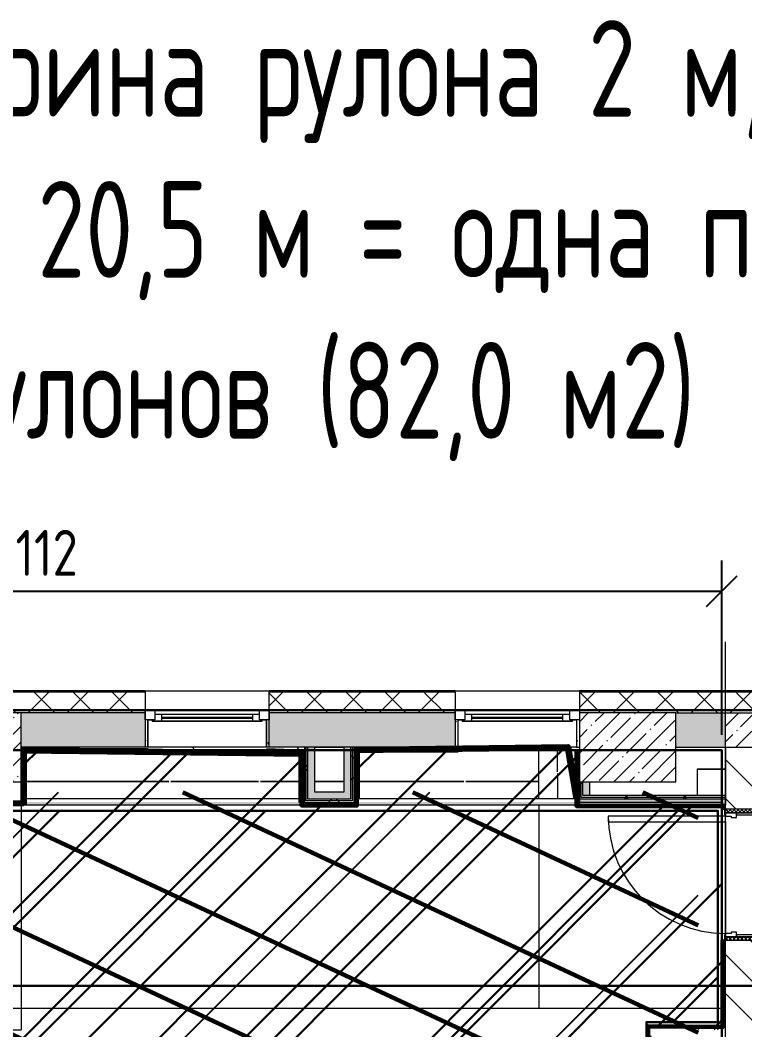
# Model space of a CAD drawing. Header units: millimetres. Extents: x -164500 to 426394, y -51911 to 102118.
# Drawn here: x 264866 to 270122, y 19100 to 26421 of the extents above; entities that cross this region are included whole.
import ezdxf
from ezdxf import colors
from ezdxf.entities.mleader import LeaderData, LeaderLine
from ezdxf.math import Vec2, Vec3

# ---------------------------------------------------------------- set-up
doc = ezdxf.new("R2010")
doc.units = ezdxf.units.MM
for name, color, linetype, lineweight in [('0) шлифовка', 5, 'Continuous', 60), ('1.4) Плинтус ПЛ-4', 6, 'Continuous', 60), ('5.1) Л-4  Линолеум спортзал', 140, 'Continuous', 30), ('5.3) Линолем обрезка', 100, 'Continuous', 30), ('7.6) НЗ Линолеум Спорт', 192, 'Continuous', 30), ('7.7) Плинтус', 222, 'Continuous', 90), ('9.1) Рулон', 30, 'Continuous', 30), ('A-DOOR-2', 7, 'Continuous', 5), ('A-DOOR-FRAM-2', 7, 'Continuous', 5), ('A-FLOR', 7, 'Continuous', 9), ('A-GLAZ', 7, 'Continuous', 9), ('A-GLAZ-1', 7, 'Continuous', 5), ('A-WALL', 7, 'Continuous', 5), ('I-WALL', 7, 'Continuous', 5), ('S-COLS', 7, 'Continuous', 9), ('S-COLS-1', 7, 'Continuous', 5), ('Оси', 7, 'Continuous', 9)]:
    doc.layers.add(name, color=color, linetype=linetype, lineweight=lineweight)
for name, color, linetype in [('2) защита вин плитк', 6, 'Continuous'), ('3.1) Наливной пол', 3, 'Continuous'), ('3.2.1) Нал-ой пол 4 вып', 3, 'Continuous')]:
    doc.layers.add(name, color=color, linetype=linetype)
doc.layers.add('A-AREA-PATT-2', color=7, linetype='Continuous', lineweight=5, true_color=0xcde0ef, transparency=1)
for name, color, linetype, lineweight, true_color in [('A-DOOR-1', 7, 'Continuous', 5, 0xc0c0c0), ('A-DOOR-FRAM-1', 7, 'Continuous', 5, 0xc0c0c0), ('A-WALL-1', 9, 'Continuous', 5, 0x808080), ('A-WALL-FNSH-1', 9, 'Continuous', 5, 0x808080)]:
    doc.layers.add(name, color=color, linetype=linetype, lineweight=lineweight, true_color=true_color)
doc.styles.get("Standard").update_dxf_attribs({"font": 'ГОСТ тип А.ttf'})
doc.styles.add('СПДС', font='ГОСТ тип А.ttf', dxfattribs={"width": 0.9})
doc.dimstyles.new('А3', dxfattribs={"dimtxt": 333, "dimasz": 222, "dimexe": 222, "dimexo": 111, "dimgap": 111, "dimtad": 1, "dimtoh": 1, "dimdec": 0, "dimrnd": 0.0015, "dimzin": 0, "dimdsep": 46, "dimtxsty": 'Standard', "dimblk": 'OBLIQUE', "dimcen": 0, "dimclrd": 7, "dimclre": 7, "dimclrt": 7, "dimadec": 0, "dimazin": 0, "dimtfac": 1, "dimtdec": 0, "dimtofl": 0, "dimtmove": 0, "dimatfit": 3, "dimfxl": 1, "dimtolj": 1, "dimtzin": 0, "dimarcsym": 0})
pattern_1 = [(45, (148772.12, -0.94), (-114.04925, 114.04925), []), (45, (148886.17, -0.94), (-114.04925, 114.04925), [201.612, -40.322, 6.706, -33.617])]
pattern_2 = [(0, (148772.123, -0.94), (243.84, 60.96), [20.117, -162.763, 20.117, -162.763, -975.36]), (0, (148772.123, -0.94), (243.84, 60.96), [-365.76, 20.117, -345.643, 20.117, -162.763, -426.72]), (0, (148772.123, -0.94), (243.84, 60.96), [-914.4, 20.117, -101.803, 20.117, -284.683]), (120, (148863.563, 29.54), (-174.71291, 180.691634), [20.117, -162.763, 20.117, -162.763, -975.36]), (120, (148863.563, 29.54), (-174.71291, 180.691634), [-365.76, 20.117, -345.643, 20.117, -162.763, -426.72]), (120, (148863.563, 29.54), (-174.71291, 180.691634), [-914.4, 20.117, -101.803, 20.117, -284.683]), (240, (148894.043, 151.46), (-69.12709, -241.651634), [20.117, -162.763, 20.117, -162.763, -975.36]), (240, (148894.043, 151.46), (-69.12709, -241.651634), [-365.76, 20.117, -345.643, 20.117, -162.763, -426.72]), (240, (148894.043, 151.46), (-69.12709, -241.651634), [-914.4, 20.117, -101.803, 20.117, -284.683])]
pattern_3 = [(45, (148772.12, -0.94), (-212.132, 212.132), []), (135, (148772.12, -0.94), (-212.132, -212.132), [])]
pattern_4 = [(45, (149298.1, 20823.3), (-1347.038, 1347.038), [])]
pattern_5 = [(45, (205553.1, 26879), (-493.914, 493.914), [])]

# ---------------------------------------------------------------- blocks, each defined once
blk = doc.blocks.new('120_Окно_СКБ_1Ст - 120_Окно_СКБ_1Ст 900х2500_h_ с форточкой-V355-Объем проектирования 2 этажа')
at = {"layer": 'A-GLAZ'}
for p, q in [((-450, -127), (-450, -57)), ((-450, -57), (-380, -57)), ((-380, -57), (-380, -127)), ((380, -127), (380, -57)), ((380, -57), (450, -57)), ((450, -57), (450, -127)), ((-380, -127), (-450, -127)), ((-380, -127), (-400, -127)), ((-400, -127), (-400, -137)), ((-400, -137), (400, -137)), ((400, -137), (-400, -137)), ((380, -87), (-380, -87)), ((-380, -87), (-380, -127)), ((-330, -137), (-330, -87)), ((330, -137), (330, -87)), ((380, -127), (380, -87)), ((450, -127), (380, -127)), ((400, -127), (380, -127)), ((400, -137), (400, -127))]:
    blk.add_line(p, q, dxfattribs=at)
at = {"layer": 'A-GLAZ-1'}
for p, q in [((450, -57), (-450, -57)), ((-430, -127), (-400, -127)), ((-330, -107), (330, -107)), ((330, -117), (-330, -117)), ((400, -127), (430, -127))]:
    blk.add_line(p, q, dxfattribs=at)
blk = doc.blocks.new('BSC_Колонна _Прямоугольная - 700х500-23282984-Объем проектирования 2 этажа')
at = {"layer": 'S-COLS-1'}
h = blk.add_hatch(dxfattribs=at)
h.set_pattern_fill('FP_134', color=256, style=0, pattern_type=2)
h.set_pattern_definition([(45, (-120500, -21150), (-114.04925, 114.04925), []), (45, (-120385.95, -21150), (-114.04925, 114.04925), [201.613, -40.323, 6.706, -33.617])])
h.paths.add_polyline_path([(-349.8, -250), (350, -250), (350, 250), (-350, 250), (-350, -250)])
for p, q in [((350, 250), (-350, 250)), ((-350, 250), (-350, -250)), ((350, -250), (350, 250)), ((-350, -250), (350, -250))]:
    blk.add_line(p, q, dxfattribs=at)
blk = doc.blocks.new('BSC_Колонна _Прямоугольная - 500х500-23282985-Объем проектирования 2 этажа')
at = {"layer": 'S-COLS-1'}
h = blk.add_hatch(dxfattribs=at)
h.set_pattern_fill('FP_206', color=256, style=0, pattern_type=2)
h.set_pattern_definition([(45, (-115850.45, -21150), (-114.04925, 114.04925), []), (45, (-115736.4, -21150), (-114.04925, 114.04925), [201.613, -40.323, 6.706, -33.617])])
h.paths.add_polyline_path([(-100.9, -250), (250, -250), (250, 250), (-250, 250), (-250, -250)])
for p, q in [((250, 250), (-250, 250)), ((-250, 250), (-250, -250)), ((250, -250), (250, 250)), ((-250, -250), (250, -250))]:
    blk.add_line(p, q, dxfattribs=at)
blk = doc.blocks.new('_Oblique')
at = {"color": 0, "linetype": 'ByBlock', "lineweight": -2}
blk.add_line((-0.5, -0.5), (0.5, 0.5), dxfattribs=at)
blk = doc.blocks.new('*D1713')
at = {"layer": '5.3) Линолем обрезка', "color": 7, "lineweight": -2, "transparency": 16777216}
for p, q in [((259843.1, 21239.1), (259843.1, 22503.2)), ((269955.1, 21239.1), (269955.1, 22503.2)), ((259843.1, 22281.2), (269955.1, 22281.2))]:
    blk.add_line(p, q, dxfattribs=at)
at = {"layer": 'Defpoints', "color": 0, "transparency": 16777216}
for p in [(269955.1, 22281.2), (259843.1, 21128.1), (269955.1, 21128.1)]:
    blk.add_point(p, dxfattribs=at)
at = {"layer": '5.3) Линолем обрезка', "color": 7, "lineweight": -2, "transparency": 16777216, "xscale": 222, "yscale": 222, "zscale": 222, "rotation": 180}
blk.add_blockref('_Oblique', (259843.1, 22281.2), dxfattribs=at)
at = {"layer": '5.3) Линолем обрезка', "color": 7, "lineweight": -2, "transparency": 16777216, "xscale": 222, "yscale": 222, "zscale": 222}
blk.add_blockref('_Oblique', (269955.1, 22281.2), dxfattribs=at)
at = {"layer": '5.3) Линолем обрезка', "color": 7, "transparency": 16777216, "insert": (264899.1, 22558.7), "char_height": 333, "attachment_point": 5}
blk.add_mtext('\\A1;10112', dxfattribs=at)
blk = doc.blocks.new('*D1714')
at = {"layer": '5.3) Линолем обрезка', "color": 7, "lineweight": -2, "transparency": 16777216}
for p, q in [((269844.1, 21128.1), (258391.2, 21128.1)), ((258613.2, 13418.1), (258613.2, 21128.1)), ((269844.1, 13418.1), (258391.2, 13418.1))]:
    blk.add_line(p, q, dxfattribs=at)
at = {"layer": 'Defpoints', "color": 0, "transparency": 16777216}
for p in [(258613.2, 21128.1), (269955.1, 21128.1), (269955.1, 13418.1)]:
    blk.add_point(p, dxfattribs=at)
at = {"layer": '5.3) Линолем обрезка', "color": 7, "lineweight": -2, "transparency": 16777216, "xscale": 222, "yscale": 222, "zscale": 222}
for p, rotation in [((258613.2, 21128.1), 90), ((258613.2, 13418.1), 270)]:
    blk.add_blockref('_Oblique', p, dxfattribs=dict(at, rotation=rotation))
at = {"layer": '5.3) Линолем обрезка', "color": 7, "transparency": 16777216, "insert": (258335.7, 17273.1), "char_height": 333, "attachment_point": 5, "rotation": 90}
blk.add_mtext('\\A1;7710', dxfattribs=at)

msp = doc.modelspace()

# ---------------------------------------------------------------- hatches: boundary and pattern name
at = {"layer": '0) шлифовка', "true_color": 0x2776bb}
h = msp.add_hatch(dxfattribs=at)
h.set_pattern_fill('ANSI31', color=152, scale=222, angle=110)
h.set_pattern_definition([(155, (149298.1, 20823.34), (-297.8825, -638.811), [])])
h.paths.add_polyline_path([(269784.036, 20823.34), (259815.67, 20823.34), (259815.67, 13755.828), (269784.036, 13755.828)])
at = {"layer": '2) защита вин плитк'}
h = msp.add_hatch(dxfattribs=at)
h.set_pattern_fill('ANSI31', color=256, scale=600)
h.set_pattern_definition(pattern_4)
h.paths.add_polyline_path([(269784.036, 20823.34), (259815.67, 20823.34), (259815.67, 13755.828), (269784.036, 13755.828)])
h = msp.add_hatch(dxfattribs=at)
h.set_pattern_fill('ANSI31', color=256, scale=600)
h.set_pattern_definition(pattern_4)
h.paths.add_polyline_path([(269784.036, 20823.34), (259815.67, 20823.34), (259815.67, 13755.828), (269784.036, 13755.828)])
at = {"layer": '3.1) Наливной пол'}
h = msp.add_hatch(dxfattribs=at)
h.set_pattern_fill('ANSI31', color=256, scale=600)
h.set_pattern_definition(pattern_4)
h.paths.add_polyline_path([(269784.036, 20823.34), (259815.67, 20823.34), (259815.67, 13755.828), (269784.036, 13755.828)])
at = {"layer": '3.2.1) Нал-ой пол 4 вып'}
h = msp.add_hatch(dxfattribs=at)
h.set_pattern_fill('ANSI31', color=256, scale=600)
h.set_pattern_definition(pattern_4)
h.paths.add_polyline_path([(269784.036, 20823.34), (259815.67, 20823.34), (259815.67, 13755.828), (269784.036, 13755.828)])
at = {"layer": '5.1) Л-4  Линолеум спортзал'}
h = msp.add_hatch(dxfattribs=at)
h.set_pattern_fill('ANSI31', color=256, scale=300)
h.set_pattern_definition([(45, (149298.1, 10739.2), (-673.519, 673.519), [])])
h.paths.add_polyline_path([(269961.123, 20723.059), (268901.34, 20723.059), (268902.34, 21128.059), (267308.621, 21128.059), (267308.621, 20727.059), (266907.621, 20728.059), (266906.621, 21128.059), (264893.572, 21128.059), (264893.572, 20728.092), (264121.572, 20727.092), (264121.572, 21128.059), (259843.123, 21128.059), (259850.963, 13558.575), (264351.123, 13558.575), (264351.123, 14100.059), (266072.572, 14100.059), (266073.572, 13620.059), (269681.123, 13620.059), (269681.123, 13919.059), (269961.123, 13920.059), (269961.123, 18579.059), (269431.735, 18578.059), (269431.735, 19120.059), (269961.123, 19120.059)])
at = {"layer": '5.3) Линолем обрезка', "transparency": 33554646}
h = msp.add_hatch(dxfattribs=at)
h.set_pattern_fill('ANSI31', color=5, scale=220)
h.set_pattern_definition(pattern_5)
h.paths.add_polyline_path([(264121.572, 21062.559), (264122.329, 21128.059), (259843.123, 21128.059), (259843.123, 20777.076), (264121.572, 20777.076)])
h.paths.add_polyline_path([(266906.621, 21128.059), (264893.572, 21128.059), (264893.572, 20778.092), (266906.621, 20778.092)])
h.paths.add_polyline_path([(268901.34, 21128.059), (267308.621, 21128.059), (267308.621, 20778.059), (268901.34, 20778.059)])
h.paths.add_polyline_path([(268901.34, 20778.059), (267308.621, 20778.059), (267308.621, 20728.059), (268901.34, 20728.059)])
h.paths.add_polyline_path([(266906.621, 20778.092), (264893.572, 20778.092), (264893.572, 20728.092), (266906.621, 20728.092)])
h.paths.add_polyline_path([(264121.572, 20777.076), (259843.123, 20777.076), (259843.123, 20727.076), (264121.572, 20727.076)])
h.paths.add_polyline_path([(269955.123, 20723.059), (268901.34, 20723.059), (268901.34, 20728.059), (267308.621, 20728.059), (267308.621, 20727.059), (266906.621, 20727.059), (264893.572, 20728.092), (264893.572, 20727.092), (264121.572, 20727.092), (259843.123, 20727.076), (259843.123, 19418.059), (269955.123, 19418.059)])
h = msp.add_hatch(dxfattribs=at)
h.set_pattern_fill('ANSI31', color=5, scale=220)
h.set_pattern_definition(pattern_5)
h.paths.add_polyline_path([(269955.123, 18578.059), (269431.735, 18578.059), (269431.735, 19099.059), (269431.735, 19120.059), (269452.735, 19120.059), (269955.123, 19120.059), (269955.123, 19418.059), (259843.123, 19418.059), (259843.123, 17418.059), (269955.123, 17418.059)])
at = {"layer": '7.6) НЗ Линолеум Спорт'}
h = msp.add_hatch(dxfattribs=at)
h.set_pattern_fill('ANSI31', color=256, scale=333)
h.set_pattern_definition([(45, (205553.1, 26879), (-747.606, 747.606), [])])
h.paths.add_polyline_path([(264351.123, 13561.63), (264351.123, 14099.059), (266095.095, 14099.059), (266095.095, 13638.821), (267667.258, 13638.821), (267667.258, 13479.636), (269010.881, 13479.636), (269010.881, 13629.038), (269664.894, 13629.038), (269664.894, 13924.557), (269955.453, 13924.557), (269955.453, 18546.824), (269408.049, 18546.824), (269408.049, 19155.967), (269926.695, 19155.967), (269926.695, 20688.095), (259866.137, 20688.095), (259866.137, 13456.297), (261292.406, 13456.297), (261292.406, 13561.63)])
at = {"layer": 'A-AREA-PATT-2'}
h = msp.add_hatch(color=256, dxfattribs=at)
h.paths.add_polyline_path([(260908.033, 20727.076), (264122.072, 20728.092), (264122.072, 20752.076), (259843.123, 20751.338), (259843.123, 20727.076), (260546.666, 20727.076)])
h.paths.add_polyline_path([(268135.377, 20728.059), (268901.84, 20729.059), (268901.84, 20753.059), (267308.621, 20753.051), (267308.925, 20728.059), (267892.361, 20728.059)])
h.paths.add_polyline_path([(266880.331, 20728.092), (266907.121, 20729.063), (266907.121, 20753.092), (264893.072, 20752.131), (264893.072, 20728.092), (266689.908, 20728.092)])
at = {"layer": 'A-DOOR-2'}
h = msp.add_hatch(dxfattribs=at)
h.set_pattern_fill('FP_33', color=256, angle=90, style=0, pattern_type=2)
h.set_pattern_definition([(225, (269917.438, 22037.97), (14.14214, -14.14214), []), (315, (269917.438, 22037.97), (14.14214, 14.14214), [])])
h.paths.add_polyline_path([(269982.123, 20674.059), (270182.123, 20674.059), (270182.123, 20699.059), (269982.123, 20699.059)])
at = {"layer": 'A-DOOR-FRAM-2'}
h = msp.add_hatch(dxfattribs=at)
h.set_pattern_fill('FP_34', color=256, angle=90, style=0, pattern_type=2)
h.set_pattern_definition([(135, (269917.438, 19915.175), (-14.1421, -14.1421), []), (225, (269917.438, 19915.175), (14.1421, -14.1421), [])])
h.paths.add_polyline_path([(270182.123, 19749.059), (270181.328, 19774.059), (269982.123, 19774.059), (269982.123, 19749.059)])
at = {"layer": 'A-WALL'}
h = msp.add_hatch(dxfattribs=at)
h.set_pattern_fill('FP_24', color=256, style=0, pattern_type=2)
h.set_pattern_definition([(45, (148772.12, -0.94), (-141.42136, 141.42136), []), (135, (148772.12, -0.94), (-141.42136, -141.42136), [])])
h.paths.add_polyline_path([(259122.123, 21399.059), (260022.123, 21399.059), (260022.123, 21549.059), (258722.572, 21549.059), (258722.572, 21399.059)])
h.paths.add_polyline_path([(254322.34, 21399.059), (255622.572, 21399.059), (255622.572, 21549.059), (254322.34, 21549.059)])
h.paths.add_polyline_path([(257822.572, 21399.059), (257822.572, 21549.059), (256522.572, 21549.059), (256522.572, 21399.059), (257294.361, 21399.059)])
h.paths.add_polyline_path([(252022.34, 21399.059), (252022.34, 21549.059), (250822.123, 21549.059), (250822.123, 21399.059)])
h.paths.add_polyline_path([(249847.123, 21399.059), (249922.123, 21399.059), (249922.123, 21549.059), (245382.123, 21549.059), (245382.123, 21399.059), (249637.123, 21399.059)])
h.paths.add_polyline_path([(242082.123, 21399.059), (242082.123, 21549.059), (241832.123, 21549.059), (241832.123, 21399.059)])
h.paths.add_polyline_path([(266689.908, 21399.059), (268022.34, 21399.059), (268022.34, 21549.059), (266672.572, 21549.059), (266672.572, 21399.059)])
h.paths.add_polyline_path([(264521.705, 21399.059), (265772.572, 21399.059), (265772.572, 21549.059), (264372.572, 21549.059), (264372.572, 21399.059)])
h.paths.add_polyline_path([(260922.123, 21399.059), (262072.572, 21399.059), (262072.572, 21549.059), (260922.123, 21549.059)])
h.paths.add_polyline_path([(273602.123, 21399.059), (274002.123, 21399.059), (274002.123, 21549.059), (268922.34, 21549.059), (268922.34, 21399.059), (272471.783, 21399.059)])
at = {"layer": 'I-WALL'}
h = msp.add_hatch(dxfattribs=at)
h.set_pattern_fill('FP_1', color=256, style=0, pattern_type=2)
h.set_pattern_definition(pattern_1)
h.paths.add_polyline_path([(259122.123, 21149.059), (259122.123, 21399.059), (258722.572, 21399.059), (258722.572, 21149.059), (259117.239, 21149.059)])
h.paths.add_polyline_path([(257294.361, 21149.059), (257822.572, 21149.059), (257822.572, 21399.059), (256522.572, 21399.059), (256522.572, 21149.059), (257242.123, 21149.059)])
h.paths.add_polyline_path([(249344.283, 21149.059), (249352.123, 21149.059), (249352.123, 21399.059), (249332.123, 21399.059), (249332.123, 21149.059)])
h.paths.add_polyline_path([(269982.123, 21149.059), (269982.123, 21399.059), (269622.123, 21399.059), (269622.123, 21149.059)])
h.paths.add_polyline_path([(249572.123, 21149.059), (249922.123, 21149.059), (249922.123, 21399.059), (249572.123, 21399.059), (249572.123, 21390.746)])
h.paths.add_polyline_path([(268022.34, 21149.059), (268022.34, 21399.059), (266672.572, 21399.059), (266672.572, 21149.059), (267412.642, 21149.059)])
h.paths.add_polyline_path([(265772.572, 21149.059), (265772.572, 21399.059), (264872.572, 21399.059), (264872.572, 21149.059), (265244.439, 21149.059)])
h.paths.add_polyline_path([(252022.34, 21149.059), (252022.34, 21399.059), (250822.123, 21399.059), (250822.123, 21149.059)])
h.paths.add_polyline_path([(260922.123, 21149.059), (262072.572, 21149.059), (262072.572, 21399.059), (260922.123, 21399.059)])
h.paths.add_polyline_path([(254822.123, 21149.059), (255622.572, 21149.059), (255622.572, 21399.059), (254822.123, 21399.059)])
h.paths.add_polyline_path([(259822.123, 21149.059), (260022.123, 21149.059), (260022.123, 21399.059), (259822.123, 21399.059), (259822.123, 21274.059)])
h = msp.add_hatch(dxfattribs=at)
h.set_pattern_fill('FP_1', color=256, style=0, pattern_type=2)
h.set_pattern_definition(pattern_1)
h.paths.add_polyline_path([(273602.123, 21149.059), (273602.123, 21399.059), (269982.123, 21399.059), (269982.123, 21149.059), (273582.123, 21149.059)])
h = msp.add_hatch(dxfattribs=at)
h.set_pattern_fill('FP_191', color=256, style=0, pattern_type=2)
h.set_pattern_definition(pattern_2)
h.paths.add_polyline_path([(265772.572, 21149.059), (265792.572, 21149.059), (265792.572, 21347.059), (265772.572, 21347.059), (265772.572, 21337.059)])
h = msp.add_hatch(dxfattribs=at)
h.set_pattern_fill('FP_191', color=256, style=0, pattern_type=2)
h.set_pattern_definition(pattern_2)
h.paths.add_polyline_path([(266672.572, 21149.059), (266672.572, 21347.059), (266652.572, 21347.059), (266652.572, 21149.059)])
h = msp.add_hatch(dxfattribs=at)
h.set_pattern_fill('FP_191', color=256, style=0, pattern_type=2)
h.set_pattern_definition(pattern_2)
h.paths.add_polyline_path([(268022.34, 21149.059), (268042.34, 21149.059), (268042.34, 21347.059), (268022.34, 21347.059), (268022.34, 21337.059)])
h = msp.add_hatch(dxfattribs=at)
h.set_pattern_fill('FP_191', color=256, style=0, pattern_type=2)
h.set_pattern_definition(pattern_2)
h.paths.add_polyline_path([(268922.123, 21149.059), (268922.123, 21347.059), (268902.34, 21347.059), (268902.34, 21149.059)])
h = msp.add_hatch(dxfattribs=at)
h.set_pattern_fill('FP_191', color=256, style=0, pattern_type=2)
h.set_pattern_definition(pattern_2)
h.paths.add_polyline_path([(266582.123, 21129.059), (266927.621, 21129.059), (266927.621, 21149.059), (264872.572, 21149.059), (264893.572, 21129.059), (266444.918, 21129.059)])
h.paths.add_polyline_path([(264892.572, 21129.059), (264872.572, 21149.059), (264872.572, 21129.059)])
h = msp.add_hatch(dxfattribs=at)
h.set_pattern_fill('FP_191', color=256, style=0, pattern_type=2)
h.set_pattern_definition(pattern_2)
h.paths.add_polyline_path([(264872.572, 20728.092), (264892.572, 20729.059), (264892.572, 21129.059), (264872.572, 21129.059), (264872.572, 20729.059)])
h = msp.add_hatch(dxfattribs=at)
h.set_pattern_fill('FP_191', color=256, style=0, pattern_type=2)
h.set_pattern_definition(pattern_2)
h.paths.add_polyline_path([(266927.621, 20728.059), (266927.621, 21129.059), (266907.621, 21129.059), (266908.807, 20728.059)])
h = msp.add_hatch(dxfattribs=at)
h.set_pattern_fill('FP_192', color=256, style=0, pattern_type=2)
h.set_pattern_definition(pattern_3)
h.paths.add_polyline_path([(266927.621, 20748.059), (266940.121, 20748.059), (266940.121, 21149.059), (266927.621, 21149.059), (266927.621, 20778.092)])
h = msp.add_hatch(dxfattribs=at)
h.set_pattern_fill('FP_192', color=256, style=0, pattern_type=2)
h.set_pattern_definition(pattern_3)
h.paths.add_polyline_path([(266952.621, 20760.559), (266951.689, 21149.059), (266940.121, 21149.059), (266940.121, 20760.559)])
for points in [[(267002.621, 20773.059), (267002.621, 21149.059), (266952.621, 21148.428), (266952.621, 20773.059)], [(267262.621, 20823.059), (267262.621, 21149.059), (267212.621, 21149.059), (267213.837, 20823.059)], [(268997.123, 20798.059), (268997.123, 20899.059), (268947.123, 20899.059), (268947.123, 20798.059)], [(267262.621, 20773.059), (267262.621, 20823.059), (267002.621, 20823.059), (267002.621, 20773.059), (267250.256, 20773.059)], [(269824.535, 20723.059), (269974.123, 20724.019), (269974.123, 20729.059), (269982.123, 20729.059), (269982.123, 20773.059), (268922.123, 20773.059), (268922.34, 20723.059), (269780.123, 20723.059)]]:
    msp.add_hatch(color=256, dxfattribs=at).paths.add_polyline_path(points)
h = msp.add_hatch(dxfattribs=at)
h.set_pattern_fill('FP_192', color=256, style=0, pattern_type=2)
h.set_pattern_definition(pattern_3)
h.paths.add_polyline_path([(267263.722, 20773.059), (267275.121, 20773.66), (267275.121, 21149.059), (267262.621, 21149.059), (267262.621, 20773.059)])
h = msp.add_hatch(dxfattribs=at)
h.set_pattern_fill('FP_192', color=256, style=0, pattern_type=2)
h.set_pattern_definition(pattern_3)
h.paths.add_polyline_path([(267275.121, 20760.559), (267287.621, 20760.559), (267287.621, 21149.059), (267275.121, 21149.059), (267275.121, 20761.633)])
h = msp.add_hatch(dxfattribs=at)
h.set_pattern_fill('FP_191', color=256, style=0, pattern_type=2)
h.set_pattern_definition(pattern_2)
h.paths.add_polyline_path([(268690.143, 21129.059), (268902.34, 21129.059), (268902.34, 21149.059), (267287.621, 21149.059), (267287.621, 21129.059), (268627.123, 21129.059)])
h = msp.add_hatch(dxfattribs=at)
h.set_pattern_fill('FP_191', color=256, style=0, pattern_type=2)
h.set_pattern_definition(pattern_2)
h.paths.add_polyline_path([(267307.621, 20748.059), (267307.621, 21129.059), (267287.621, 21129.059), (267288.665, 20748.059)])
h = msp.add_hatch(dxfattribs=at)
h.set_pattern_fill('FP_191', color=256, style=0, pattern_type=2)
h.set_pattern_definition(pattern_2)
h.paths.add_polyline_path([(268922.34, 20798.059), (268922.123, 21149.059), (268902.34, 21149.059), (268902.34, 20798.059), (268922.123, 20798.059)])
h = msp.add_hatch(dxfattribs=at)
h.set_pattern_fill('FP_23', color=256, style=0, pattern_type=2)
h.set_pattern_definition([(135, (148772.12, -0.94), (-141.42136, -141.42136), [])])
h.paths.add_polyline_path([(270182.123, 19099.059), (270182.123, 19749.059), (269982.123, 19749.059), (269982.123, 19099.059)])
h.paths.add_polyline_path([(269982.123, 20699.059), (270182.123, 20699.059), (270182.123, 21149.059), (269982.123, 21149.059), (269982.123, 20722.048)])
h = msp.add_hatch(dxfattribs=at)
h.set_pattern_fill('FP_192', color=256, style=0, pattern_type=2)
h.set_pattern_definition(pattern_3)
h.paths.add_polyline_path([(268922.123, 20785.559), (268934.623, 20785.559), (268934.501, 20899.059), (268922.34, 20899.059), (268922.123, 20798.059)])
h = msp.add_hatch(dxfattribs=at)
h.set_pattern_fill('FP_192', color=256, style=0, pattern_type=2)
h.set_pattern_definition(pattern_3)
h.paths.add_polyline_path([(268947.123, 20798.059), (268947.123, 20899.059), (268934.623, 20899.059), (268934.623, 20798.059)])
h = msp.add_hatch(dxfattribs=at)
h.set_pattern_fill('FP_192', color=256, style=0, pattern_type=2)
h.set_pattern_definition(pattern_3)
h.paths.add_polyline_path([(269670.327, 20785.559), (269982.123, 20785.559), (269982.123, 20798.059), (268934.623, 20798.059), (268934.623, 20785.559), (269580.845, 20785.559)])
h = msp.add_hatch(dxfattribs=at)
h.set_pattern_fill('FP_191', color=256, style=0, pattern_type=2)
h.set_pattern_definition(pattern_2)
h.paths.add_polyline_path([(267307.621, 20728.059), (267307.621, 20748.059), (266927.621, 20748.059), (266927.621, 20728.059), (267303.777, 20728.059)])
h = msp.add_hatch(dxfattribs=at)
h.set_pattern_fill('FP_192', color=256, style=0, pattern_type=2)
h.set_pattern_definition(pattern_3)
h.paths.add_polyline_path([(267282.85, 20748.059), (267287.621, 20749.105), (267287.621, 20760.559), (266940.121, 20760.559), (266940.121, 20748.059), (267262.621, 20748.059)])
h = msp.add_hatch(dxfattribs=at)
h.set_pattern_fill('FP_192', color=256, style=0, pattern_type=2)
h.set_pattern_definition(pattern_3)
h.paths.add_polyline_path([(267002.621, 20760.559), (267275.121, 20761.633), (267275.121, 20773.059), (266952.621, 20773.059), (266952.621, 20760.559)])
h = msp.add_hatch(dxfattribs=at)
h.set_pattern_fill('FP_192', color=256, style=0, pattern_type=2)
h.set_pattern_definition(pattern_3)
h.paths.add_polyline_path([(269701.168, 20773.059), (269982.123, 20773.059), (269982.123, 20785.559), (268922.123, 20785.559), (268922.34, 20773.059), (269580.845, 20773.059)])
h = msp.add_hatch(dxfattribs=at)
h.set_pattern_fill('FP_191', color=256, style=0, pattern_type=2)
h.set_pattern_definition(pattern_2)
h.paths.add_polyline_path([(269962.123, 19119.059), (269982.123, 19119.059), (269982.123, 19719.059), (269974.123, 19719.059), (269974.123, 19749.059), (269962.123, 19749.059), (269962.123, 19121.01)])
h.paths.add_polyline_path([(269974.123, 20699.059), (269974.123, 20723.059), (269962.123, 20723.01), (269962.123, 20699.059), (269974.004, 20699.059)])
h = msp.add_hatch(dxfattribs=at)
h.set_pattern_fill('FP_191', color=256, style=0, pattern_type=2)
h.set_pattern_definition(pattern_2)
h.paths.add_polyline_path([(269432.735, 18599.059), (269452.735, 18599.059), (269452.735, 19119.059), (269431.735, 19117.723), (269432.735, 18599.844)])
h = msp.add_hatch(dxfattribs=at)
h.set_pattern_fill('FP_191', color=256, style=0, pattern_type=2)
h.set_pattern_definition(pattern_2)
h.paths.add_polyline_path([(269580.845, 19099.059), (269982.123, 19099.059), (269961.123, 19119.059), (269452.735, 19119.059), (269452.735, 19099.059)])
h.paths.add_polyline_path([(269982.123, 19099.059), (269981.684, 19119.059), (269962.123, 19119.059)])

# ---------------------------------------------------------------- linework, layer by layer
at = {"layer": '1.4) Плинтус ПЛ-4'}
for points in [[(264372.572, 21149.059), (264122.572, 21149.059), (264122.572, 20748.092), (264892.572, 20748.092), (264892.572, 21128.059), (265793.572, 21128.059)], [(266652.572, 21128.059), (266907.621, 21117.77), (266907.621, 20728.092), (267308.621, 20727.059), (267308.621, 21128.059), (268043.34, 21128.059)], [(268902.34, 21128.059), (268902.34, 20723.059), (269982.123, 20723.059)], [(269961.123, 19749.059), (269961.123, 19120.059), (269419.77, 19123.506), (269414.947, 18579.059), (269961.123, 18578.059), (269961.123, 13920.059), (269682.123, 13919.059), (269682.123, 13619.059), (269052.123, 13620.059)]]:
    msp.add_lwpolyline(points, dxfattribs=at)
at = {"layer": '5.3) Линолем обрезка'}
for points in [[(259843.123, 19418.059), (280343.123, 19418.059), (280343.123, 21418.059), (259843.123, 21418.059)], [(259843.123, 19418.059), (280343.123, 19418.059), (280343.123, 21418.059), (259843.123, 21418.059)], [(259843.123, 17418.059), (280343.123, 17418.059), (280343.123, 19418.059), (259843.123, 19418.059)]]:
    msp.add_lwpolyline(points, close=True, dxfattribs=at)
at = {"layer": '5.3) Линолем обрезка', "color": 30, "true_color": 0xf26722}
msp.add_lwpolyline([(259843.123, 21128.059), (269955.123, 21128.059), (269955.123, 13418.059), (259843.123, 13418.059)], close=True, dxfattribs=at)
at = {"layer": '7.6) НЗ Линолеум Спорт'}
msp.add_lwpolyline([(264351.123, 13561.63), (264351.123, 14099.059), (266095.095, 14099.059), (266095.095, 13638.821), (267667.258, 13638.821), (267667.258, 13479.636), (269010.881, 13479.636), (269010.881, 13629.038), (269664.894, 13629.038), (269664.894, 13924.557), (269955.453, 13924.557), (269955.453, 18546.824), (269408.049, 18546.824), (269408.049, 19155.967), (269926.695, 19155.967), (269926.695, 20688.095), (259866.137, 20688.095), (259866.137, 13456.297), (261292.406, 13456.297), (261292.406, 13561.63), (264351.123, 13561.63)], dxfattribs=at)
at = {"layer": '7.7) Плинтус'}
for points in [[(264893.572, 20728.092), (264893.572, 21128.059), (266907.621, 21104.599), (266907.621, 20748.059)], [(267308.621, 20778.059), (267307.621, 21129.059), (268838.094, 21149.059), (268902.34, 20778.059)]]:
    msp.add_lwpolyline(points, dxfattribs=at)
at = {"layer": 'A-DOOR-1'}
for p, q in [((269132.123, 20649.059), (269132.123, 20609.059)), ((269982.123, 20649.059), (269132.123, 20649.059)), ((269982.123, 20609.059), (269982.123, 20649.059)), ((269132.123, 20609.059), (269982.123, 20609.059))]:
    msp.add_line(p, q, dxfattribs=at)
msp.add_arc((269982.123, 20649.059), 850, 180, 270, dxfattribs=at)
at = {"layer": 'A-DOOR-FRAM-1'}
for p, q in [((269982.123, 20729.059), (269974.123, 20729.059)), ((269974.123, 20729.059), (269974.123, 20659.059)), ((269982.123, 20659.059), (269982.123, 20729.059)), ((269974.123, 20659.059), (269982.123, 20659.059)), ((270182.123, 20699.059), (269982.123, 20699.059)), ((269982.123, 20699.059), (269982.123, 20674.059)), ((270062.123, 20674.059), (269982.123, 20674.059)), ((269982.123, 20674.059), (269982.123, 20649.059)), ((269982.123, 20674.059), (270182.123, 20674.059)), ((269983.123, 20674.059), (269982.123, 20674.059)), ((269982.123, 20674.059), (269982.123, 20659.059)), ((269982.123, 20659.059), (269983.123, 20659.059)), ((269982.123, 20649.059), (270022.123, 20649.059)), ((269983.123, 20659.059), (269983.123, 20674.059)), ((270022.123, 20649.059), (270022.123, 20639.059)), ((270062.123, 20639.059), (270062.123, 20674.059)), ((270182.123, 20674.059), (270062.123, 20674.059)), ((270062.123, 20674.059), (270062.123, 20659.059)), ((270062.123, 20659.059), (270182.123, 20659.059)), ((270022.123, 20639.059), (270062.123, 20639.059)), ((269982.123, 19789.059), (269974.123, 19789.059)), ((269974.123, 19789.059), (269974.123, 19719.059)), ((269982.123, 19799.059), (269982.123, 19774.059)), ((270022.123, 19799.059), (269982.123, 19799.059)), ((269983.123, 19789.059), (269982.123, 19789.059)), ((269982.123, 19789.059), (269982.123, 19774.059)), ((269982.123, 19719.059), (269982.123, 19789.059)), ((269982.123, 19774.059), (270062.123, 19774.059)), ((270182.123, 19774.059), (269982.123, 19774.059)), ((269982.123, 19774.059), (269982.123, 19749.059)), ((269982.123, 19774.059), (269983.123, 19774.059)), ((269983.123, 19774.059), (269983.123, 19789.059)), ((270062.123, 19809.059), (270022.123, 19809.059)), ((270022.123, 19809.059), (270022.123, 19799.059)), ((270062.123, 19774.059), (270062.123, 19809.059)), ((270182.123, 19789.059), (270062.123, 19789.059)), ((270062.123, 19789.059), (270062.123, 19774.059)), ((270062.123, 19774.059), (270182.123, 19774.059)), ((269974.123, 19719.059), (269982.123, 19719.059)), ((269982.123, 19749.059), (270182.123, 19749.059))]:
    msp.add_line(p, q, dxfattribs=at)
at = {"layer": 'A-FLOR'}
for p, q in [((266907.621, 21130), (266907.621, 21105.54)), ((266907.621, 21129.059), (266907.621, 21104.599)), ((267002.621, 21150), (267212.621, 21150)), ((267002.621, 21149.059), (267212.621, 21149.059)), ((267307.621, 20730), (267307.621, 21130)), ((267307.621, 20729.059), (267307.621, 21129.059)), ((268627.123, 20779), (268627.123, 21130)), ((268627.123, 20778.059), (268627.123, 21129.059)), ((268764.123, 20970.795), (268764.123, 21130)), ((268764.123, 20969.853), (268764.123, 21129.059)), ((269622.123, 21150), (269982.123, 21150)), ((269622.123, 21149.059), (269982.123, 21149.059)), ((268764.123, 20957.805), (268764.123, 20779)), ((268764.123, 20956.863), (268764.123, 20778.059)), ((269780.123, 20799), (269780.123, 20992)), ((269780.123, 20992), (269982.123, 20992)), ((269780.123, 20798.059), (269780.123, 20991.059)), ((269780.123, 20991.059), (269982.123, 20991.059)), ((265945.328, 20900), (264892.572, 20900)), ((265945.328, 20899.059), (264892.572, 20899.059)), ((266328.04, 20900), (265959.817, 20900)), ((266328.04, 20899.059), (265959.817, 20899.059)), ((266595.328, 20900), (266328.541, 20900)), ((266595.328, 20899.059), (266328.541, 20899.059)), ((266907.621, 20900), (266609.817, 20900)), ((266907.621, 20899.059), (266609.817, 20899.059)), ((267212.621, 20900), (267002.621, 20900)), ((267212.621, 20899.059), (267002.621, 20899.059)), ((268084.987, 20900), (267307.621, 20900)), ((268084.987, 20899.059), (267307.621, 20899.059)), ((268627.123, 20900), (268099.476, 20900)), ((268627.123, 20899.059), (268099.476, 20899.059)), ((264872.572, 20729.033), (264872.572, 19100)), ((264872.572, 20728.092), (264872.572, 19099.059)), ((268627.123, 20729), (268627.123, 19257)), ((268627.123, 20728.059), (268627.123, 19256.059)), ((268902.34, 20742), (268922.123, 20742)), ((268902.34, 20741.059), (268922.123, 20741.059)), ((268922.34, 20724), (269961.123, 20724)), ((268922.34, 20723.059), (269961.123, 20723.059)), ((269982.123, 20610), (269982.123, 19800)), ((269982.123, 19800), (269982.123, 20610)), ((269982.123, 20609.059), (269982.123, 19799.059)), ((269982.123, 19799.059), (269982.123, 20609.059)), ((260002.123, 19257), (269962.123, 19257)), ((260002.123, 19256.059), (269962.123, 19256.059)), ((264372.572, 19100), (264872.572, 19100))]:
    msp.add_line(p, q, dxfattribs=at)
at = {"layer": 'A-WALL'}
for p, q in [((265772.572, 21552.059), (264372.572, 21552.059)), ((265772.572, 21549.059), (264372.572, 21549.059)), ((265772.572, 21557.059), (266672.572, 21557.059)), ((268022.34, 21552.059), (266672.572, 21552.059)), ((268022.34, 21549.059), (266672.572, 21549.059)), ((268022.34, 21557.059), (268922.34, 21557.059)), ((274005.123, 21552.059), (268922.34, 21552.059)), ((274002.123, 21549.059), (268922.34, 21549.059)), ((265772.572, 21399.059), (264872.572, 21399.059)), ((268022.34, 21399.059), (266672.572, 21399.059)), ((264892.572, 20728.092), (264892.572, 21129.059)), ((266940.121, 20760.559), (266940.121, 21149.059)), ((266952.621, 20773.059), (266952.621, 21149.059)), ((267262.621, 21149.059), (267262.621, 20773.059)), ((267275.121, 21149.059), (267275.121, 20760.559)), ((268934.623, 20785.559), (268934.623, 20899.059)), ((268947.123, 20798.059), (268947.123, 20899.059)), ((267275.121, 20760.559), (266940.121, 20760.559)), ((267262.621, 20773.059), (266952.621, 20773.059)), ((269982.123, 20773.059), (268922.123, 20773.059)), ((268922.34, 20728.059), (269962.123, 20728.059)), ((269982.123, 20785.559), (268934.623, 20785.559)), ((269982.123, 19099.059), (269982.123, 19719.059)), ((269452.735, 19119.059), (269452.735, 19120.059)), ((269452.735, 19119.059), (269962.123, 19119.059))]:
    msp.add_line(p, q, dxfattribs=at)
at = {"layer": 'A-WALL-1'}
for p, q in [((265772.572, 21549.059), (265772.572, 21149.059)), ((266672.572, 21149.059), (266672.572, 21549.059)), ((268022.34, 21549.059), (268022.34, 21149.059)), ((268922.34, 21549.059), (268922.34, 21399.059)), ((269622.123, 21399.059), (273852.123, 21399.059)), ((265792.572, 21347.059), (265772.572, 21347.059)), ((265792.572, 21149.059), (265792.572, 21347.059)), ((266672.572, 21347.059), (266652.572, 21347.059)), ((266652.572, 21347.059), (266652.572, 21149.059)), ((268042.34, 21347.059), (268022.34, 21347.059)), ((268042.34, 21149.059), (268042.34, 21347.059)), ((268922.123, 21347.059), (268902.34, 21347.059)), ((268902.34, 21347.059), (268902.34, 21149.059)), ((268902.34, 21149.059), (264872.572, 21149.059)), ((264892.572, 21129.059), (266907.621, 21129.059)), ((266907.621, 21104.599), (266907.621, 20728.059)), ((266927.621, 21149.059), (266927.621, 20748.059)), ((267002.621, 20823.059), (267002.621, 21149.059)), ((267212.621, 21149.059), (267212.621, 20823.059)), ((267287.621, 20748.059), (267287.621, 21149.059)), ((268022.34, 21129.059), (268902.34, 21129.059)), ((268902.34, 21149.059), (268922.123, 21149.059)), ((268902.34, 21129.059), (268902.34, 21128.059)), ((269982.123, 21149.059), (270428.123, 21149.059)), ((269982.123, 21149.059), (269982.123, 20729.059)), ((264872.572, 20899.059), (264872.572, 20748.092)), ((268922.123, 20899.059), (268922.123, 20723.059)), ((268922.34, 20798.059), (268922.34, 20899.059)), ((268997.123, 20798.059), (268997.123, 20899.059)), ((267212.621, 20823.059), (267002.621, 20823.059)), ((268902.34, 20798.059), (268922.34, 20798.059)), ((269982.123, 20798.059), (268947.123, 20798.059)), ((269982.123, 20729.059), (269982.123, 20798.059)), ((264892.572, 20728.092), (264892.572, 20728.092)), ((266907.621, 20728.059), (267307.621, 20728.059)), ((266927.621, 20748.059), (267287.621, 20748.059)), ((267307.621, 20728.059), (267307.621, 20729.059)), ((268922.123, 20723.059), (269974.123, 20723.059)), ((269962.123, 20748.059), (268922.34, 20748.059)), ((268922.34, 20748.059), (268922.34, 20728.059)), ((269962.123, 20728.059), (269962.123, 20748.059)), ((269962.123, 20723.059), (269962.123, 20699.059)), ((269962.123, 20699.059), (269974.123, 20699.059)), ((269974.123, 19749.059), (269962.123, 19749.059)), ((269962.123, 19749.059), (269962.123, 19119.059)), ((269452.735, 19120.059), (269431.735, 19120.059)), ((269431.735, 19120.059), (269431.735, 19099.059))]:
    msp.add_line(p, q, dxfattribs=at)
at = {"layer": 'A-WALL-FNSH-1'}
for p, q in [((265772.572, 21557.059), (264372.572, 21557.059)), ((265772.572, 21549.059), (265772.572, 21557.059)), ((268022.34, 21557.059), (266672.572, 21557.059)), ((266672.572, 21557.059), (266672.572, 21549.059)), ((268022.34, 21549.059), (268022.34, 21557.059)), ((274010.123, 21557.059), (268922.34, 21557.059)), ((268922.34, 21557.059), (268922.34, 21549.059)), ((265793.572, 21347.059), (265792.572, 21347.059)), ((265793.572, 21149.059), (265793.572, 21347.059)), ((266652.572, 21347.059), (266651.572, 21347.059)), ((266651.572, 21347.059), (266651.572, 21149.059)), ((268043.34, 21347.059), (268042.34, 21347.059)), ((268043.34, 21149.059), (268043.34, 21347.059)), ((268902.34, 21347.059), (268901.34, 21347.059)), ((268901.34, 21347.059), (268901.34, 21149.059)), ((264893.572, 20727.092), (264893.572, 21128.059)), ((264893.572, 21128.059), (265772.572, 21128.059)), ((265772.572, 21128.059), (265772.572, 21129.059)), ((266672.572, 21129.059), (266672.572, 21128.059)), ((266672.572, 21128.059), (266906.621, 21128.059)), ((266906.621, 21128.059), (266906.621, 20727.059)), ((268022.34, 21129.059), (267307.621, 21129.059)), ((267308.621, 21128.059), (268022.34, 21128.059)), ((267308.621, 20727.059), (267308.621, 21128.059)), ((268022.34, 21128.059), (268022.34, 21129.059)), ((268901.34, 21149.059), (268902.34, 21149.059)), ((268901.34, 21128.059), (268901.34, 20727.059)), ((268902.34, 20778.059), (268902.34, 21128.059)), ((264121.572, 20727.092), (264893.572, 20727.092)), ((264892.572, 20728.092), (264122.572, 20728.092)), ((266906.621, 20727.059), (267308.621, 20727.059)), ((268901.34, 20727.059), (269962.123, 20727.059)), ((268922.34, 20728.059), (268902.34, 20728.059)), ((269961.123, 20723.059), (269961.123, 20699.059)), ((269962.123, 20727.059), (269962.123, 20728.059)), ((269961.123, 20699.059), (269962.123, 20699.059)), ((269961.123, 19749.059), (269961.123, 19120.059)), ((269962.123, 19749.059), (269961.123, 19749.059)), ((269961.123, 19120.059), (269452.735, 19120.059))]:
    msp.add_line(p, q, dxfattribs=at)
at = {"layer": 'I-WALL'}
for p, q in [((266672.572, 21128.059), (265772.572, 21128.059)), ((268902.34, 21128.059), (268022.34, 21128.059)), ((264892.572, 20778.092), (266907.621, 20778.092)), ((266907.621, 20728.092), (264892.572, 20728.092)), ((267308.621, 20778.059), (268902.34, 20778.059)), ((268902.34, 20728.059), (267308.621, 20728.059)), ((268902.34, 20728.059), (268902.34, 20778.059))]:
    msp.add_line(p, q, dxfattribs=at)
at = {"layer": 'Оси'}
msp.add_lwpolyline([(269982.123, -1907.2), (269982.123, 3092.8), (269982.123, 16914.156), (269982.123, 21914.156)], dxfattribs=at)

# ---------------------------------------------------------------- block references
at = {"layer": 'A-GLAZ', "color": 3}
for p in [(266222.572, 21474.059), (268472.34, 21474.059)]:
    msp.add_blockref('120_Окно_СКБ_1Ст - 120_Окно_СКБ_1Ст 900х2500_h_ с форточкой-V355-Объем проектирования 2 этажа', p, dxfattribs=at)
at = {"layer": 'S-COLS'}
for name, p in [('BSC_Колонна _Прямоугольная - 500х500-23282985-Объем проектирования 2 этажа', (264622.572, 21149.059)), ('BSC_Колонна _Прямоугольная - 700х500-23282984-Объем проектирования 2 этажа', (269272.123, 21149.059))]:
    msp.add_blockref(name, p, dxfattribs=at)

# ---------------------------------------------------------------- dimensions: what is measured, and where the dimension line sits
at = {"layer": '5.3) Линолем обрезка'}
dim = msp.add_linear_dim(base=(269955.123, 22281.204), p1=(259843.123, 21128.059), p2=(269955.123, 21128.059), dimstyle='А3', dxfattribs=at)
dim.commit()
dim.dimension.update_dxf_attribs({"geometry": '*D1713', "text_midpoint": (264899.123, 22558.704)})
dim = msp.add_linear_dim(base=(258613.24, 21128.059), p1=(269955.123, 13418.059), p2=(269955.123, 21128.059), angle=90, dimstyle='А3', dxfattribs=at)
dim.commit()
dim.dimension.update_dxf_attribs({"geometry": '*D1714', "text_midpoint": (258335.74, 17273.059)})

# ---------------------------------------------------------------- leaders
at = {"layer": '9.1) Рулон', "color": 250, "lineweight": 30}
ml = msp.add_multileader_mtext('Standard', dxfattribs=at)
ml.set_content('Линолеум, ширина рулона 2 м, \\PДлина рулона 20,5 м = одна полоса 20,22 м + обрезок 0,28 м.\\PК закупке 2 рулонов (82,0 м2)   ', color=250, style='СПДС')
ml.set_leader_properties()
ml.build(insert=Vec2(0, 0))
ml.multileader.update_dxf_attribs({"arrow_head_size": 400})
ctx = ml.context
ctx.base_point, ctx.char_height, ctx.arrow_head_size, ctx.plane_origin = Vec3(260188.04, 25965.989), 700, 400, Vec3(274914.882, 24460.923)
notes = []
notes.append((ctx, [(1, (1, 1, 0), (260180.04, 25965.989), (1, 0), 8, [(0, [(260040.424, 20211.09)], 0, [])])]))
ctx.mtext.insert, ctx.mtext.flow_direction = Vec3(260190.04, 26420.989), 5
for ctx, leaders in notes:
    for number, flags, end, landing, length, lines in leaders:
        leader = LeaderData()
        leader.index, (leader.has_last_leader_line, leader.has_dogleg_vector, leader.attachment_direction) = number, flags
        leader.last_leader_point, leader.dogleg_vector, leader.dogleg_length = Vec3(end), Vec3(landing), length
        for number, points, colour, breaks in lines:
            line = LeaderLine()
            line.index, line.vertices, line.color, line.breaks = number, Vec3.list(points), colors.encode_raw_color(colour), breaks
            leader.lines.append(line)
        ctx.leaders.append(leader)

doc.saveas('drawing.dxf')
